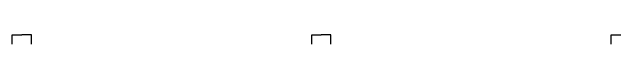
# Model space of a CAD drawing. Header units: millimetres. Extents: x -1705246 to 222838, y -3231245 to 126310.
# Drawn here: x 137454 to 222838, y -11601 to -10251 of the extents above; entities that cross this region are included whole.
import ezdxf

# ---------------------------------------------------------------- set-up
doc = ezdxf.new("R2010")
doc.units = ezdxf.units.MM
doc.layers.add('Z not print', color=8, linetype='Continuous', plot=False)

msp = doc.modelspace()

# ---------------------------------------------------------------- linework, layer by layer
at = {"layer": 'Z not print', "color": 5}
for points in [[(137454.3, -11600.6), (137454.3, -10251.2), (138803.7, -10251.2)], [(140153.1, -11600.6), (140153.1, -10251.2), (138803.7, -10251.2)], [(179471.3, -11600.6), (179471.3, -10251.2), (180820.7, -10251.2)], [(182170.1, -11600.6), (182170.1, -10251.2), (180820.7, -10251.2)], [(221488.3, -11600.6), (221488.3, -10251.2), (222837.8, -10251.2)]]:
    msp.add_lwpolyline(points, dxfattribs=at)

doc.saveas('drawing.dxf')
